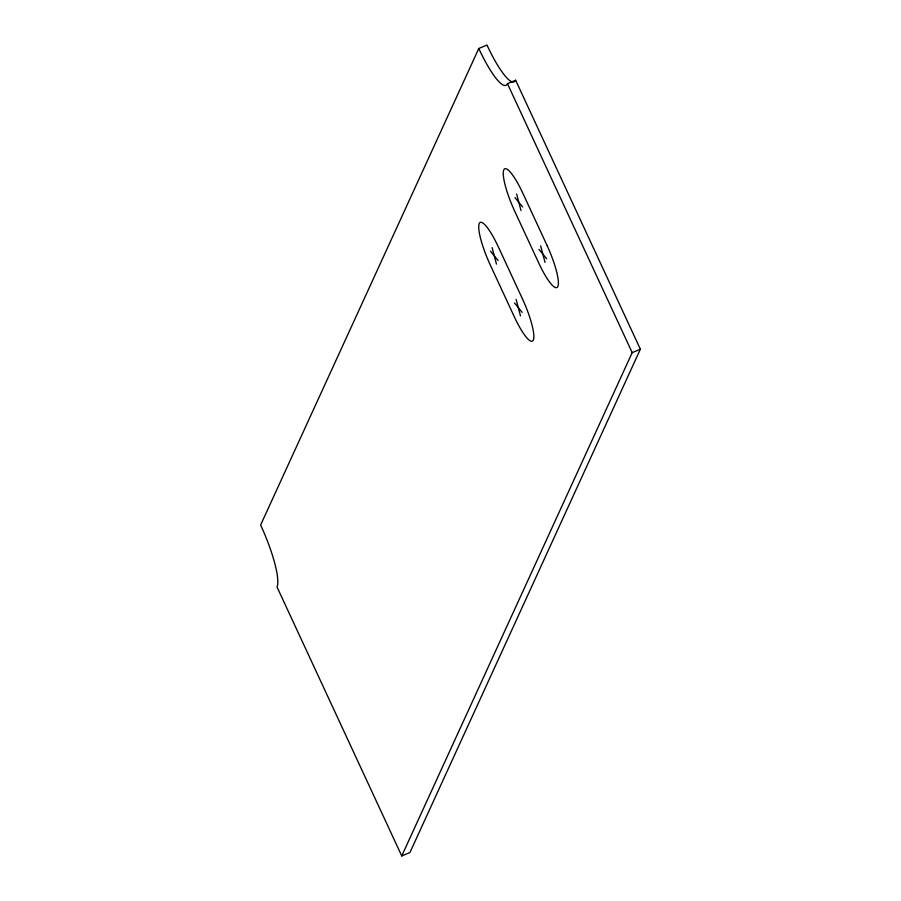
<?xml version="1.0" encoding="UTF-8"?>
<svg xmlns="http://www.w3.org/2000/svg" width="901" height="901" viewBox="0 0 901 901"><rect width="100%" height="100%" fill="white"/><g stroke="black" fill="none" stroke-linecap="round" stroke-linejoin="round"><path stroke-width="1.35" d="M478.791 48.485L260.626 525.013A54.432 11.015 67.3 0 1 277.012 586.979L401.745 855.95L409.944 852.515L640.374 349.205L515.642 80.234A54.432 11.015 67.3 0 1 486.99 45.05L478.791 48.485A54.432 11.015 67.3 0 0 507.454 83.669L632.187 352.64L401.745 855.95M507.454 83.669L515.642 80.234M632.187 352.64L640.374 349.205M514.989 197.589L522.625 206.971M539.012 249.408L546.659 258.79M490.459 251.165L498.107 260.547M514.494 302.984L522.13 312.365M540.656 245.838L545.026 262.371M516.622 194.019L520.992 210.552M516.127 299.414L520.496 315.936M492.092 247.595L496.462 264.117M546.93 245.173L522.895 193.355A36.288 7.343 67.3 0 0 503.783 169.895A36.288 7.343 67.3 0 0 514.719 211.217L538.753 263.036A36.288 7.343 67.3 0 0 557.854 286.484A36.288 7.343 67.3 0 0 546.93 245.173M522.4 298.749L498.366 246.93A36.288 7.343 67.3 0 0 479.264 223.471A36.288 7.343 67.3 0 0 490.189 264.781L514.223 316.6A36.288 7.343 67.3 0 0 533.324 340.06A36.288 7.343 67.3 0 0 522.4 298.749"/></g></svg>
